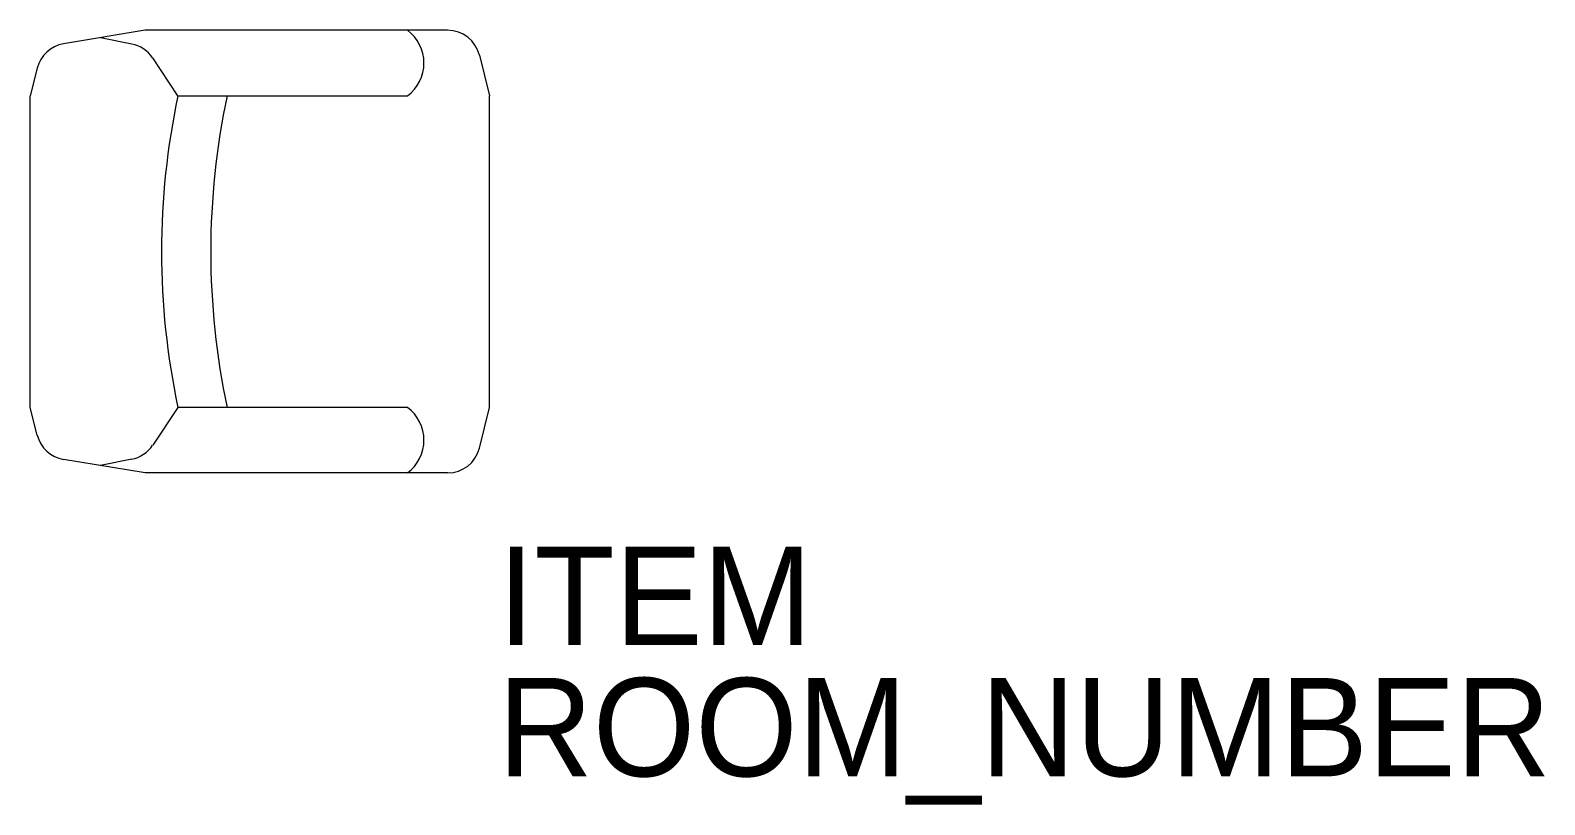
# Model space of a CAD drawing. Extents: x -0.71 to 1.63, y -0.86 to 0.34.
import ezdxf

# ---------------------------------------------------------------- set-up
doc = ezdxf.new("R2010")
doc.units = 0
doc.header["$LTSCALE"] = 48
doc.layers.get('0').update_dxf_attribs({"linetype": 'CONTINUOUS'})
doc.styles.add('ATT', font='TXT')

msp = doc.modelspace()

# ---------------------------------------------------------------- linework, layer by layer
at = {"color": 0, "linetype": 'BYBLOCK'}
for p, q in [((-0.5334, 0.3429), (-0.6596, 0.3219)), ((-0.554, 0.3216), (-0.6027, 0.3314)), ((-0.0651, 0.3429), (-0.5334, 0.3429)), ((-0.7005, 0.2841), (-0.7112, 0.2413)), ((-0.4826, 0.2413), (-0.5217, 0.3)), ((-0.0158, 0.3044), (0, 0.2413)), ((-0.7112, -0.2413), (-0.7112, 0.2413)), ((-0.4826, 0.2413), (-0.127, 0.2413)), ((0, -0.2413), (0, 0.2413)), ((-0.7005, -0.2841), (-0.7112, -0.2413)), ((-0.4826, -0.2413), (-0.5217, -0.3)), ((-0.127, -0.2413), (-0.4826, -0.2413)), ((-0.0158, -0.3044), (0, -0.2413)), ((-0.5334, -0.3429), (-0.6596, -0.3219)), ((-0.554, -0.3216), (-0.6027, -0.3314)), ((-0.0651, -0.3429), (-0.5334, -0.3429))]:
    msp.add_line(p, q, dxfattribs=at)
for centre, radius, start, end in [((-0.1651, 0.2921), 0.0635, 306.8699, 53.1301), ((-0.0651, 0.2921), 0.0508, 14.0362, 90), ((-0.6512, 0.2718), 0.0508, 99.4623, 165.9638), ((-0.564, 0.2718), 0.0508, 33.6901, 78.6901), ((0.6509, 0), 1.1589, 167.982, 192.018), ((0.7271, 0), 1.1589, 167.982, 192.018), ((-0.1651, -0.2921), 0.0635, 306.8699, 53.1301), ((-0.6512, -0.2718), 0.0508, 194.0362, 260.5377), ((-0.564, -0.2718), 0.0508, 281.3099, 326.3099), ((-0.0651, -0.2921), 0.0508, 270, 345.9638)]:
    msp.add_arc(centre, radius, start, end, dxfattribs=at)

# ---------------------------------------------------------------- texts
at = {"color": 0, "linetype": 'BYBLOCK', "style": 'ATT'}
for tag, p, s, flags in [('ITEM', (0.0127, -0.6096), 'EXECUTIVE CHAIR', 3), ('ROOM_NUMBER', (0.0127, -0.8128), '', 1)]:
    msp.add_attdef(tag, p, s, height=0.1524, dxfattribs=dict(at, flags=flags))

doc.saveas('drawing.dxf')
